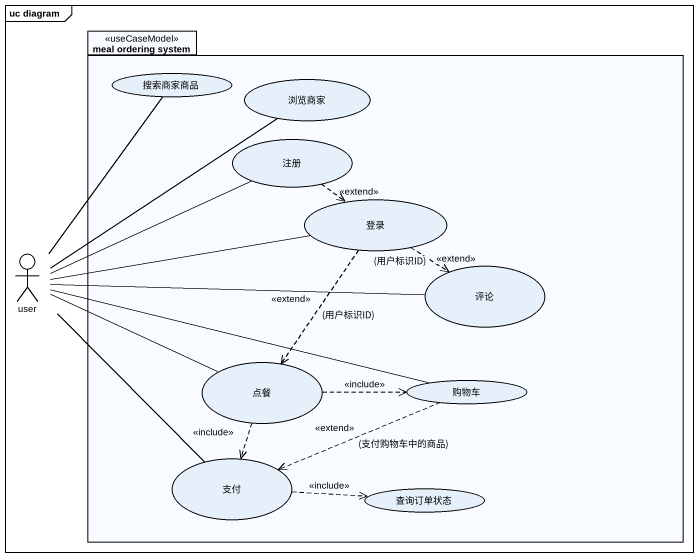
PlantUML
@startuml
mainframe uc diagram
package "meal ordering system" as meal_ordering_system <<useCaseModel>> {
  usecase 搜索商家商品
  usecase 浏览商家
  usecase 注册
  usecase 登录
  usecase 评论
  usecase 点餐
  usecase 购物车
  usecase 支付
  usecase 查询订单状态
}
actor user
注册 ..> 登录 : <<extend>>
登录 ..> 评论 : <<extend>>\n(用户标识ID)
登录 ..> 点餐 : <<extend>>\n(用户标识ID)
user -up- 搜索商家商品
user -up- 浏览商家
user -right- 注册
user -right- 登录
user -right- 评论
user -right- 点餐
user -right- 购物车
user -- 支付
点餐 .right.> 购物车 : <<include>>
点餐 ..> 支付 : <<include>>
购物车 .left.> 支付 : <<extend>>\n(支付购物车中的商品)
支付 .right.> 查询订单状态 : <<include>>
@enduml
